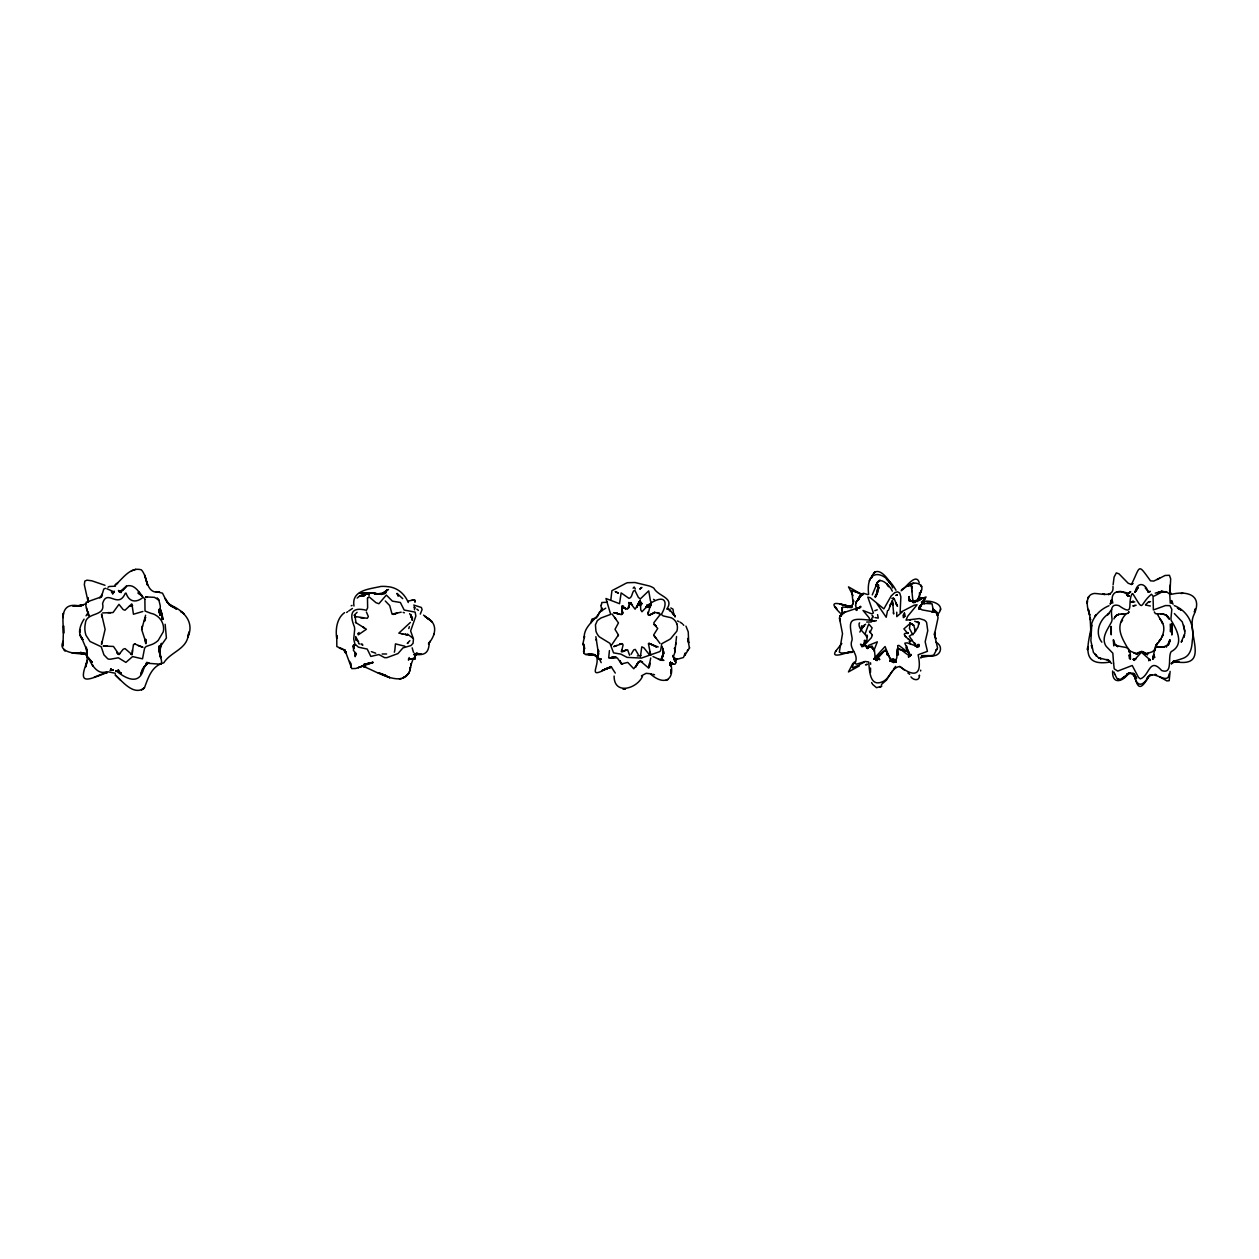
<?xml version="1.0" encoding="UTF-8"?>
<svg xmlns="http://www.w3.org/2000/svg" width="1259" height="1259" viewBox="0 0 1259 1259"><rect width="100%" height="100%" fill="white"/><g stroke="black" fill="none" stroke-linecap="round" stroke-linejoin="round"><path stroke-width="1.5" d="M1111.256 632.034L1111.256 626.589L1111.256 634.804L1111.272 626.589M892.474 600.244L893.701 613.967L893.323 612.771M1184.876 631.121L1182.295 621.899L1174.364 613.558M107.597 646.292L103.144 646.056L113.467 646.434L118.975 654.491L123.177 649.251L125.019 648.558L131.975 654.617L130.826 654.003L131.975 654.601L133.47 644.561L135.374 644.23L142.944 647.299L138.112 645.552M893.15 603.234L893.119 605.296M908.919 600.543L909.313 596.561L908.809 600.637L909.234 596.782L909.014 600.464L909.171 597.034L909.14 600.37L909.14 597.207L909.266 600.275L909.092 597.396L909.391 600.197L908.951 597.899L910.414 600.779L908.841 598.245L910.367 600.795L909.69 600.307L911.406 601.094L909.643 600.496L914.774 602.542L912.712 599.457L911.374 585.671L907.975 585.561L901.475 589.826M132.384 653.028L132.415 650.022M640.39 656.742L641.775 646.843L643.9 647.834L649.046 654.287M663.682 652.288L662.895 648.967L663.068 654.822L662.801 648.904L663.084 654.869L663.682 652.288L662.171 646.607M414.29 606.555L414.526 609.812M88.224 602.274L84.337 584.774L84.825 581.076L87.06 580.163L91.781 580.792L104.985 585.293M87.438 657.686L85.785 666.877L87.359 660.707C77.617 685.368 86.336 680.631 107.062 672.542M911.909 587.386L911.894 588.189L911.878 587.009M890.113 661.195L891.592 659.952L890.16 661.038L891.702 660.188L890.27 660.739L891.813 660.487L890.349 660.487L893.544 662.596L894.85 662.077L896.77 657.985L897.242 652.256L897.195 655.184C894.457 639.525 906.024 656.301 909.927 655.089L909.659 656.175L909.753 654.066L910.084 655.955L904.828 643.16L907.109 642.861L917.732 646.496L918.913 645.883L918.74 644.262L918.865 646.654L916.914 647.362L909.281 636.188L914.223 633.057L918.031 627.061L919.039 622.418L919.149 623.819L917.37 621.678L918.708 622.749L914.711 621.222M88.335 612.566L88.618 615.525L85.738 605.217L86.147 602.258L100.689 597.096L99.791 597.899L102.294 594.091L101.318 597.128L103.773 589.039L105.567 588.268M870.551 668.057L870.504 672.416M88.445 601.094L88.319 602.227L87.957 597.663L88.272 602.227M858.386 600.008L858.984 597.27L863.281 593.209L867.892 594.641M356.061 638.045L355.935 640.532M1170.65 629.232L1170.54 631.861L1170.272 624.086M145.603 615.258L141.653 629.5L145.477 641.177M858.386 599.819L858.433 598.639M622.528 613.81L622.576 612.85L621.317 614.66L614.187 612.645L620.01 614.282M920.659 670.968L920.707 670.166M609.419 650.588L608.695 657.938L615.525 657.151L611.024 657.528L617.351 657.969L621.505 663.918L627.785 662.407L633.765 668.781L638.581 661.982L637.101 664.264L639.541 661.337L642.531 661.935L640.453 661.054L648.747 668.183L650.714 658.032M414.998 602.369L414.715 600.102L413.644 599.866L407.932 601.157M101.743 641.602L101.538 644.451L105.126 629.358L101.57 614.062L101.806 616.941M1157.1 579.565L1165.079 575.473L1169.422 575.284L1170.681 578.825L1170.004 591.872L1171.248 594.358C1186.135 590.691 1203.478 594.295 1193.878 614.864C1185.459 632.018 1211.363 667.726 1175.749 661.809L1178.975 661.856L1173.231 662.25L1175.45 661.667L1171.342 663.351M356.029 622.796L354.849 615.289L355.542 617.618L355.368 616.847M1170.288 584.837L1170.004 591.872L1171.248 594.358L1170.445 593.445M142.11 627.108L141.921 629.453L142.472 625.786M919.479 592.753L919.589 600.071M1113.113 584.711L1114.105 577.078L1116.308 572.892L1118.968 573.821L1128.158 583.232L1131.463 584.444C1140.733 565.606 1137.475 562.993 1150.506 580.855L1153.811 581.06L1159.57 578.164M868.647 594.39C865.405 567.966 884.385 569.414 895.983 590.266M1170.256 603.155L1169.768 594.217L1166.511 591.683L1161.648 592.186L1154.125 596.121M674.824 659.952L683.448 657.513L685.242 653.028L684.754 655.498L689.444 648.07L687.682 638.439L688.736 642.956L688.248 631.892L685.95 626.132M1169.469 642.688L1169.737 639.84L1168.321 645.19L1170.13 639.997L1166.306 647.189M1112.972 586.379C1114.231 598.167 1101.184 593.477 1094.228 593.461C1084.141 594.846 1087.178 608.585 1089.759 615.163L1088.374 609.387L1090.577 620.12L1090.137 617.665L1090.955 633.859C1089.114 620.876 1097.691 610.489 1109.006 605.705M919.841 608.852L920.691 605.579L919.385 608.915L920.203 606.287L919.841 608.852L918.787 607.53L922.029 609.875L935.075 612.189L936.979 613.495L938.049 617.839L934.54 634.111L934.682 632.443L935.138 637.463L934.383 634.127L937.562 648.039L933.564 655.357L921.132 657.403M410.859 665.444L411.063 663.603C409.049 693.19 377.401 671.456 363.001 666.31L365.913 667.128L362.907 666.357M872.345 635.04L871.385 637.668L864.618 644.891M673.408 656.663L675.154 651.533L674.462 648.007L675.029 650.431L676.555 636.503M590.676 623.048L592.045 619.003L596.593 617.839M909.911 655.734L908.4 655.152M1169.092 673.943C1168.006 686.485 1152.095 667.475 1147.043 678.349L1148.161 677.169C1142.165 687.414 1136.185 686.69 1133.997 673.77L1136.547 678.192M159.972 614.974L160.302 606.02L158.87 600.071L154.432 597.333L145.918 596.908M1171.499 603.266L1171.625 600.574L1173.073 604.257M610.883 599.504L611.905 590.676L624.732 583.956A11.3 11.3 0 0 1 627.596 582.712L634.977 582.508L649.266 585.97A17.894 17.894 0 0 1 653.877 588.158C658.095 596.53 674.761 597.427 666.877 609.01M887.564 610.552L886.194 617.256L877.208 604.1M919.306 676.052L919.448 675.123C919.999 681.245 913.546 680.537 910.949 676.886M868.348 624.857L865.248 633.529M858.559 598.875L858.166 600.181L861.801 594.468L848.503 586.867L853.051 595.664M160.255 649.266L161.467 643.302L159.248 651.91L159.846 649.03L160.255 657.025L159.232 648.7L161.608 661.652L160.979 664.248L147.287 663.241L148.184 662.753L142.424 669.269L144.124 666.955C140.221 685.714 127.128 679.624 115.907 670.701L118.582 671.157L115.828 671.126L118.645 670.229L115.812 671.22L118.645 670.307M660.377 614.959L658.693 613.039L659.795 613.841L655.546 612.441L649.361 615.116L647.976 614.691L650.872 602.935L650.651 605.642M675.564 644.986L675.973 643.097M158.933 648.527L159.594 645.599L159.326 652.477M647.881 613.511L648.165 611.795M663.084 654.869L663.619 653.169L660.707 660.109L652.98 656.521M355.636 653.893L355.18 656.694L355.668 654.082M621.71 650.006L621.442 651.706L623.079 645.017L622.355 643.648L613.763 646.575M877.24 609.812L874.816 610.694M598.497 654.822L598.812 653.012M622.513 613.81L621.977 606.932L627.47 609.167L630.114 602.778L635.118 609.199L639.226 602.022L637.825 604.572L639.761 603.092M841.815 608.16L842.208 609.671L842.554 607.09L851.682 607.452L845.938 606.995L851.304 607.137L846.253 607.106L850.911 606.712L847.228 607.467L852.233 605.532L850.895 606.366L853.13 603.848M905.127 616.328L904.654 613.385M896.738 612.189L896.786 616.611L902.152 612M924.783 598.891L924.342 597.616L919.164 599.19L922.705 598.088L918.22 598.418M629.217 605.673L629.768 602.856M354.125 647.189L352.63 646.465L354.204 647.708L353.338 645.285L354.062 647.944L353.81 645.19L353.889 648.18L354.157 645.143L353.732 648.369L354.377 645.127L353.59 648.527L354.534 645.08L353.37 650.336L356.407 653.988L354.881 652.555L355.542 655.719M663.477 654.082L663.666 653.216M409.206 657.528L408.467 660.125C409.915 657.355 407.239 659.637 412.118 658.961L408.546 658.929L414.888 659.055L415.045 653.484L415.25 656.584L415.486 653.626L415.108 656.317L415.942 653.751L414.935 656.002L416.949 653.94L414.479 655.105L417.437 654.003L414.321 654.774L417.878 654.035L414.274 654.633L418.256 654.035L414.195 654.397C425.133 655.609 428.737 652.949 429.288 642.562C434.67 636.283 437.802 625.849 429.854 619.758L432.105 621.836L423.528 615.132M873.132 648.212L872.046 646.024L866.522 647.834M917.685 601.597L918.645 597.364M862.273 645.552C875.131 635.826 857.867 632.994 859.126 623.457L859.582 622.859M160.05 610.521L159.5 609.23L161.152 610.961L159.468 609.246L161.152 610.945L159.468 609.246L161.357 613.463L161.136 611.04L159.452 609.262L159.783 611.843L159.563 609.151L161.152 610.945L162.081 619.538L161.75 613.684L163.214 619.239M936.916 614.99C948.232 604.792 930.212 599.142 922.17 601.802M940.363 610.253L940.646 608.9M856.608 610.442L857.001 609.576M146.217 639.525L145.918 643.727M353.984 606.051C351.182 590.046 369.705 589.102 380.863 586.442A35.441 35.441 0 0 1 387.504 586.647C397.104 587.261 404.8 593.886 408.262 602.542M433.71 634.851L433.946 633.922M916.993 646.04L917.355 644.514M861.282 629.358L864.398 625.188L861.282 629.358L861.581 625.817M354.519 645.127L353.511 648.621L354.55 645.159M910.147 623.709L909.423 628.461L912.901 634.804M904.292 617.193L904.529 616.249M146.847 662.265L145.808 663.997M410.89 665.208L413.487 657.875M140.945 674.037L142.094 670.04L140.977 673.895M408.782 628.571L409.348 626.714M920.565 592.422L919.715 594.72L921.21 590.266L918.173 599.205M689.444 648.07L689.586 647.598M920.565 592.407C926.073 583.956 913.404 580.179 908.636 585.687L910.918 584.16L907.597 586.364M903.207 615.415L903.348 617.65M412.496 617.964L412.181 620.341L411.032 614.502M629.594 603.58L631.184 603.092M612.047 613.983L618.452 622.89L615.006 629.358L618.421 634.977L611.544 645.112M853.177 603.722L851.714 590.613L858.921 593.036M852.091 666.53L852.752 664.579L852.5 667.852L858.89 665.161M618.106 635.889L618.421 634.977M630.051 602.526L629.264 603.423L631.089 603.061L629.217 603.423M888.539 610.127L891.986 600.952M1111.65 600.512L1110.249 604.289L1111.256 600.087L1111.744 602.951M908.573 656.978L911.311 654.822L908.589 656.584L911.311 654.822L909.643 655.435M1125.782 614.187C1114.561 626.699 1121.58 637.479 1128.363 649.266M597.38 616.831L599.552 612.016L605.721 608.191M869.292 580.745L871.071 577.283M876.421 620.656L874.391 621.175L870.362 619.806M910.509 655.026L908.573 656.899L908.951 655.986M903.348 615.037L904.403 612.787M853.539 663.902L854.357 661.919M871.354 578.007C876.154 561.844 890.082 579.927 892.631 587.937M840.54 616.296L843.798 612.598L860.999 606.869L859.535 607.861L860.464 606.271L859.346 608.38M1137.082 589.338L1135.067 592.234C1137.176 581.422 1145.312 582.665 1148.239 592.076M638.203 604.32L636.739 607.452L639.147 602.258L637.888 604.635M921.069 604.918L919.227 608.978L919.369 606.665L919.542 608.9M631.105 654.287L633.718 649.912L635.244 649.408L638.25 654.538M923.791 600.716L921.966 604.178L924.452 599.221L922.831 603.911L922.501 601.204L924.09 603.675M1128.174 613.275L1128.867 611.937L1128.174 613.275C1123.343 614.88 1115.993 612.299 1113.916 618.956M877.791 592.186L875.241 597.458M84.101 619.145C80.12 625.031 77.161 633.639 82.638 639.603L81.379 637.306L86.666 649.738L86.257 647.079L87.296 656.427L92.269 662.376L88.476 658.158C91.86 664.846 97.478 675.265 106.732 671.661M420.286 614.109L422.095 609.561L421.34 607.452L413.707 605.044M863.517 646.449L865.342 640.343M923.964 600.307L922.469 602.967L924.012 600.244M160.806 645.946L166.408 638.03L165.149 624.291M922.328 603.092L923.886 600.37M859.85 632.049L862.415 627.155L865.625 624.244M414.888 659.055L414.683 653.342L415.36 658.189L413.881 659.291M870 632.616L872.125 627.926L868.726 623.913M633.12 588.221L634.19 586.993L635.323 588.882M873.746 650.903L877.334 641.854L868.568 645.395M86.053 615.808L88.099 612.645M892.694 670.48L886.525 680.017L881.442 684.487M357.147 598.104L359.334 596.262L364.984 595.318L362.419 595.68L366.825 593.556L369.217 594.799M872.251 594.877L876.799 583.987L875.902 585.97C878.389 574.088 889.594 585.042 892.316 591.148M919.589 608.522L926.073 596.955L914.003 601.802L918.582 599.866L912.523 601.314L915.356 602.243L913.483 601.771M112.775 593.839L114.349 591.321L112.68 593.713L114.364 591.51L112.46 593.398L114.317 591.651L111.39 591.887L113.987 591.856L106.889 588.756M852.988 663.273L848.44 671.944L859.472 665.806M1135.067 592.234L1138.057 587.481M409.883 640.642L407.286 643.443L408.404 642.562M908.51 656.537L910.949 654.35M893.528 669.127L895.637 666.389M1121.486 621.789L1122.587 620.199M659.401 615.557L653.877 622.686L654.098 624.527L657.733 628.414L653.689 634.882L660.046 643.538M1111.618 609.561L1107.605 614.848L1108.849 613.621C1099.516 619.444 1094.417 632.931 1101.861 642.184M1182.343 640.548L1181.21 642.169L1184.971 633.104L1183.775 625.44M861.801 594.468L856.592 601.346L855.538 605.327M865.043 641.586L864.304 642.641L865.075 641.571M354.047 615.368L357.084 612.315M1138.089 587.906L1134.941 591.856M1150.002 674.981C1142.369 686.91 1138.23 693.803 1134.044 673.644L1135.744 678.255L1132.392 674.053L1133.194 674.194L1130.692 673.219M1171.499 663.886L1172.759 662.25M124.263 588.158L126.514 586.143L122.107 590.849L126.514 586.112C133.564 583.657 138.506 591.085 141.937 595.932L138.002 592.973L142.283 595.743M383.995 594.106L385.852 591.777M867.168 646.717L867.593 648.542L867.042 646.796L871.228 647.205L874.423 650.006L875.335 659.307L877.665 658.378L885.423 649.754L891.986 661.542L890.443 660.22M841.83 643.491L835.614 651.296L836.118 650.525C829.461 659.653 847.134 652.382 849.778 652.068L846.929 652.729L853.681 651.359M621.741 607.184L622.623 606.303L621.694 607.106L625.723 608.789L623.709 607.515M120.455 680.049L115.12 674.855C122.328 681.339 134.084 696.542 144.47 687.682C148.468 677.248 151.631 666.011 163.812 662.816C170.248 652.319 185.325 649.707 188 636.786C194.988 621.191 182.413 609.513 169.005 604.54L176.528 609.088L169.147 604.462L165.181 598.513L167.777 603.092L172.577 606.869L166.723 601.613M1145.47 604.745L1148.523 601.959L1150.553 601.676M143.117 689.161L144.47 687.682L141.559 690.105M908.919 656.049L910.54 655.042M1148.727 660.707L1149.923 659.433L1148.696 660.424L1150.018 659.622L1148.633 659.936L1150.159 659.952L1141.425 652.272L1134.501 659.889L1136.137 658.567L1133.179 659.386L1134.406 660.22L1133.226 659.228L1134.359 660.44M414.888 655.262L416.871 653.138L414.888 655.105L417.233 653.248L414.825 654.932L418.208 653.563L414.494 654.412L418.46 653.673L414.368 654.271L420.317 653.846L418.523 654.003M1145.013 654.239L1152.394 651.737L1154.865 649.487L1154.424 650.872L1157.43 643.097L1156.454 644.828C1163.08 637.794 1167.439 626.793 1159.696 618.531M124.153 588.283L119.306 592.013L121.415 591.101L119.023 591.525L121.194 591.714L118.755 591.101L121.116 592.029L118.645 590.912L121.069 592.297L118.535 590.644L121.053 592.485L118.503 590.455L121.069 592.533M642.515 676.319C636.944 688.878 613.951 695.44 614.109 676.052M365.063 594.704L366.039 594.091L363.41 596.325M1154.298 650.604L1155.101 649.801L1153.826 650.934M120.203 653.264L118.975 654.491L116.788 652.43L117.858 654.113M357.635 633.812L359.083 632.49M901.161 590.786C905.284 588.299 916.174 571.948 919.259 582.728M405.791 676.162L407.066 674.997L404.359 677.137M874.832 596.498L876.17 595.271M876.705 659.244L875.335 659.307L877.665 658.378M410.387 622.434L398.835 633.135L407.648 634.866M873.762 658.929L885.077 646.512L890.318 659.732M115.23 584.963L117.732 582.98L115.246 585.057C122.611 578.888 130.228 566.519 141.338 569.823C148.232 576.968 145.131 593.855 159.625 592.155L156.195 591.667L162.505 593.162L166.723 601.597M891.199 659.464L893.056 658.693L895.306 660.629M346.697 612.472L347.626 611.685M1130.598 591.573L1128.3 593.54L1130.598 592.076L1128.064 593.115L1121.077 591.525L1116.686 591.903M131.487 604.178L124.987 610.237L123.162 609.561L118.975 604.367L113.042 612.551L102.561 612.944M896.329 659.496L894.645 660.204L896.329 661.904M647.724 605.894L646.197 606.948L648.306 605.768L650.478 606.523L648.291 605.784L646.213 607.121L647.944 605.705L646.245 607.279L648.086 605.532L646.308 607.373L649.062 604.241L641.948 611.764L640.752 609.86L640.375 601.944L642.043 603.502M352.457 608.475L348.774 610.945M622.182 606.775L623.724 606.334L621.977 606.051M641.413 675.878L646.119 673.329L651.721 673.864M909.989 623.614L903.883 628.886L907.786 633.45L908.258 632.71L907.471 633.308C897.95 632.49 913.641 642.814 908.117 638.801M650.573 674.053C663.934 686.029 675.501 680.332 670.465 662.376L670.528 665.681L670.559 662.439L670.48 665.586L670.717 662.517L670.323 665.208L670.984 662.643L670.276 665.051L671.157 662.722L670.244 664.909L671.456 662.879L670.213 664.752L671.692 663.021L670.197 664.61L672.086 663.257L670.197 664.406L672.243 663.351L670.213 664.359L674.997 664.217L675.863 662.785L674.588 658.174L675.485 661.258L675.217 658.441L675.406 661.054L675.91 658.693L675.202 660.645L677.074 658.992M1171.437 663.603L1173.073 662.407M874.549 659.008L883.739 651.218L885.549 651.296M881.867 686.029L876.579 687.713L872.503 684.314M358.28 634.882L366.4 629.232L355.353 622.308M1154.991 657.135L1152.662 658.662L1154.346 655.876L1152.709 658.961L1155.211 647.22L1164.685 646.827L1163.096 647.189L1167.88 644.923M112.145 592.958L114.317 591.651M344.573 612.629C336.735 618.263 335.35 629.563 336.735 638.565L336.735 635.354L336.83 646.528L343.377 649.565M86.163 603.722L79.726 605.847L83.267 605.028L72.928 606.24L78.703 605.862C58.748 601.944 63.28 621.128 63.627 633.261L63.548 625.802L62.966 645.71L63.17 641.492C53.759 658.268 105.221 653.075 78.074 652.917L85.88 654.271M622.166 651.879L627.596 649.77L629.61 655.262M1172.853 661.542L1174.804 660.755C1170.004 662.439 1182.972 658.677 1184.703 657.591C1190.762 654.475 1191.943 647 1192.257 640.831C1195.011 625.959 1188.622 611.26 1174.285 605.595M132.604 605.579L129.331 606.224M623.819 650.919L625.833 649.849M1133.179 601.157L1131.4 602.085L1134.737 601.865M859.614 664.516L864.319 662.14M1148.523 601.959L1149.593 601.55M895.794 595.35L897.305 595.177M875.886 659.81L879.427 658.772L878.278 658.3L879.522 659.48L876.815 657.67M876.626 658.095L874.926 658.913L878.341 658.488L876.736 657.827L873.809 658.85L878.326 658.536L876.736 657.843L873.715 658.913L876.736 657.827L873.652 659.039M912.35 583.499L910.855 584.207L913.672 583.232M667.821 679.703L665.917 680.442M899.414 649.534L909.25 652.099M94.252 677.122L102.908 673.754M649.235 606.649L650.226 606.193L647.441 606.759L646.638 604.997M388.512 589.511L381.43 594.468L383.491 592.91L377.008 593.996L381.32 594.075L367.864 592.8M351.198 605.799L352.095 605.422M875.351 658.189L873.793 658.819L876.736 657.827M913.342 602.557L917.858 600.685L913.263 602.573M142.865 611.481L133.438 614.235L131.959 604.147M910.115 655.986L905.976 647.787M131.455 570.909L135.736 569.304M622.166 663.886L622.969 663.587M613.873 646.544L616.721 645.505M632.474 604.808L628.634 602.463M110.005 670.37L113.216 669.961L110.572 669.489L113.216 670.103L110.65 669.269L113.184 670.26L110.666 669.174M615.289 673.077L611.37 667.05L602.29 670.37L611.465 666.955L602.148 670.48L607.168 668.356C585.341 680.442 601.361 664.296 595.963 655.703L600.464 660.157M366.18 664.122L363.41 664.988L366.227 664.075M611.386 667.05L607.31 668.277L611.418 667.018L610.41 666.53M660.802 660.251L663.682 660.314L660.802 660.251L662.423 657.198L661.416 659.889L658.536 659.26M363.804 664.579L373.073 662.47L355.778 668.482L351.78 668.623L344.746 649.613L345.517 652.886L343.723 649.707L346.131 652.178L342.133 648.558M1147.201 653.736L1148.287 653.437L1144.919 653.61L1147.358 654.255L1141.63 651.281L1137.034 653.956L1128.851 650.557M907.975 585.561L909.376 585.183M367.439 663.918L370.713 663.037L367.549 663.698M893.292 660.582L891.655 661.447L893.292 660.582L895.983 662.092L894.142 660.786L895.055 661.321M871.496 618.374L872.959 617.634L872.267 615.195L872.833 616.58M931.676 655.86L932.998 655.609L921.918 655.624M401.165 612.173L392.068 614.14L389.692 605.548L385.27 600.984M891.828 598.324L894.268 598.938L897.478 606.319L896.801 604.509M920.817 658.048L921.73 656.112M613.605 612.818L617.398 613.589M365.236 593.241L363.725 593.556L369.217 592.816L366.668 592.989M932.4 655.782C940.3 656.427 944.045 646.465 936.082 642.247M1135.02 605.406L1132.848 605.988L1136.137 605.233M147.319 663.43L149.254 663.052M637.337 655.955L640.941 655.435M630.271 603.58L631.514 603.407M1181.005 593.508L1183.004 593.241M877.318 658.772L875.131 658.567L877.932 659.574M875.131 658.567L876.5 658.394M418.618 653.767L414.368 654.271L420.962 653.925M386.592 653.988L382.107 653.988M366.778 593.178L361.695 593.477L366.983 593.587L365.299 594.641L366.825 593.556L363.442 593.351L366.873 593.367L363.568 593.43M624.102 689.035L625.471 688.941L622.78 688.909M363.961 664.437L373.01 662.313L364.166 664.343M850.329 652.193L852.233 652.335L841.39 653.059L839.312 652.146L842.507 633.702L839.485 618.185L839.895 616.123L843.955 612.677L841.468 614.203L840.682 616.343L842.743 612.031L842.082 614.124L841.815 608.191M414.195 654.176L420.742 653.925M363.363 593.335L361.601 593.398M1155.211 593.131L1162.151 591.242L1166.243 592.06L1165.33 591.588M607.373 602.258L601.849 602.51L601.424 604.761M594.138 654.381L585.592 654.523L583.767 653.248M911.941 640.217L909.234 641.413L910.65 644.403M927.049 601.991L930.826 602.022M1135.933 653.72L1139.489 652.256L1137.034 653.956L1133.84 653.043M1162.639 614.062L1165.787 614.911L1169.233 618.924C1167.187 612.771 1160.326 614.298 1155.4 613.621L1154.283 611.89M71.747 652.729L82.465 653.295M1160.546 613.873L1161.805 613.951M359.57 593.241L363.442 593.713M115.419 673.266L108.085 671.818M107.944 612.614L110.572 612.803M77.79 652.933L85.832 654.255L87.453 657.89L87.343 656.726M670.827 607.955L672.983 609.136L673.833 615.242L669.631 609.482M658.205 646.906L648.401 643.522L650.62 654.79M618.468 592.91L615.226 591.588L618.358 593.288M402.03 633.985L402.691 634.048M922.217 603.266L932.085 603.832L933.249 610.599L932.856 608.38L933.69 610.489L932.699 608.601L937.121 612.346L937.735 615.305L937.467 613.196M356.376 616.69L367.25 618.311L368.368 616.595L366.385 611.968M1145.958 605.107L1150.333 606.004M922.044 603.266L924.798 603.58L921.446 602.29M1132.329 673.14L1133.635 673.313M585.797 654.412L593.76 654.664L587.89 654.428L593.634 654.837L596.687 656.348L593.996 654.79L597.159 657.245L598.67 650.761L597.883 653.563L598.23 649.644L598.135 651.438L595.853 636.645M866.696 622.056L871.448 621.962L870.882 619.633M375.717 653.201L371.374 651.643M849.353 606.445L839.973 604.1L852.201 606.932C842.554 604.965 824.315 597.6 840.351 613.243M1129.213 658.205L1130.425 658.961C1130.661 643.727 1126.144 649.266 1115.364 644.938L1113.334 639.887L1113.774 645.883M899.87 666.499C891.529 667.176 889.783 679.356 881.819 682.016C869.387 686.91 869.528 669.583 868.694 661.951L865.012 661.479L856.529 664.17L854.987 663.336C859.724 653.783 848.204 649.109 851.997 640.327A8.719 8.719 0 0 0 852.013 637.51C848.582 619.806 849.196 617.76 869.654 620.152L869.198 617.886L863.029 610.473L871.496 613.778L873.416 613.007L867.813 597.096L870.315 597.757L883.865 608.868L891.136 596.026L894.756 592.643L897.494 591.809L899.681 592.989L900.862 596.86L900.122 612.488L914.239 605.17L917.071 604.776L907.66 616.328L906.039 620.168L919.4 618.562L924.405 620.136A7.57 7.57 0 0 1 926.593 622.481L927.757 630.759L925.16 641.791L927.442 651.328L918.126 654.774C922.155 673.77 916.017 678.743 899.87 666.499L904.261 669.977M115.45 586.19L109.234 586.489A5.083 5.083 0 0 0 107.991 587.261M614.675 612.708L617.256 613.196M360.279 617.665L363.631 618.326M864.319 645.033L867.231 646.685M1110.249 662.045C1079.671 667.018 1088.201 644.687 1091.726 624.842L1090.892 640.847L1093.426 652.461L1098.477 657.78L1108.864 660.377L1110.438 661.841L1106.929 659.417L1111.587 663.446M909.659 620.01L910.462 620.199M405.902 634.505L405.115 634.3L407.224 634.945M1129.118 595.995L1127.151 595.491L1129.103 595.995C1121.785 588.567 1109.085 590.219 1112.83 602.998M852.154 590.282L862.384 594.468M82.26 653.264L85.785 654.239M358.532 643.585L360.168 644.057M403.179 612.441L404.375 612.787M653.122 674.32L654.554 674.808M404.8 646.197L395.452 643.884L394.87 649.738A18.004 18.004 0 0 1 394.35 652.209M918.519 599.048L920.408 599.709L918.236 598.843L919.212 600.512M874.974 617.587L878.278 618.106L877.586 614.612M903.175 650.368L901.381 649.691L902.498 650.116M677.452 620.97L678.869 621.568M875.792 660.015L877.13 660.613M1155.101 674.226L1156.533 674.934M877.791 657.654L879.522 659.653M653.547 599.347L654.538 599.851M648.904 605.799L650.415 606.602M402.723 598.654L397.152 593.54L398.3 596.121L397.136 593.43M867.844 648.039L866.318 647.205L867.75 648.306L867.042 646.796L869.166 647.016L860.511 644.199L862.085 646.906L861.738 645.568M622.166 606.633L625.692 608.711L621.962 606.35M362.702 645.19L361.9 644.702M411.772 617.004L409.584 613.668M680.159 622.214L682.284 623.661M1159.838 676.949L1166.81 680.883L1169.186 680.726L1170.115 671.377M864.351 640.8L865.311 642.263L864.65 644.34L864.508 640.264M407.428 634.017L412.511 637.904M414.227 607.216L415.281 607.955M909.848 623L913.719 625.267L912.35 624.244L913.735 625.298L915.466 631.326L914.585 628.902M906.087 650.934L898.989 645.442L897.683 645.568L898.407 654.979M907.896 672.983L909.706 674.352M416.839 609.136L418.429 610.395M1165.787 614.911L1169.233 618.924M145.918 596.719L146.799 597.474M361.774 643.711L362.671 644.876M909.454 639.902L910.839 641.146M1148.334 591.667L1145.249 587.953M915.482 643.916L914.506 642.861M905.819 636.724L904.717 635.543M894.142 659.386L896.125 661.573L895.133 660.471M886.367 579.046L890.837 584.113L888.712 581.579M142.078 595.932L138.411 591.84L141.842 595.979M669.127 609.765L669.914 611.166M656.065 638.36L654.113 635.952M614.691 617.461L615.761 618.798M683.102 624.464L683.763 625.33M1161.679 621.757L1162.608 623.504L1157.414 614.219M640.139 600.181L640.469 605.909M356.864 640.091L358.689 642.31L355.668 636.519M675.123 616.611L673.172 613.102L673.833 615.242M1133.824 673.707L1136.531 678.16M159.153 611.811L160.884 614.597L159.216 611.764L159.972 615.195L159.295 609.86L159.814 615.258L159.736 609.608L159.783 615.242M869.45 631.137L872.377 635.134M349.593 661.384L351.23 664.154M630.523 603.234L631.027 604.068M601.188 662.643L600.197 660.582M411.614 617.964L411.457 616.784L412.086 618.798L411.158 616.469M411.819 617.964L411.315 617.02M871.621 682.551L872.046 683.464M597.978 649.707L598.544 651.045M672.762 655.483L674.934 660.833L673.471 656.836M887.186 654.302L887.674 655.42L886.761 653.311M600.763 605.359L602.211 610.678L601.912 607.987C598.214 619.129 583.893 624.495 584.16 637.746L584.569 636.472L583.153 642.641L584.648 648.637L583.971 646.323L583.751 653.232M1114.75 674.399L1114.498 673.596L1116.906 678.381L1120.069 679.577L1130.157 673.046L1129.15 673.187L1131.306 673.549L1129.292 672.967L1126.506 674.399L1129.024 672.951C1122.21 682.551 1111.949 684.471 1112.626 670.984M907.912 650.573L906.669 645.993M909.25 653.736L909.974 655.797M413.471 652.304L412.149 647.834M856.608 608.868L855.553 605.437M86.336 607.892L87.579 611.811M158.76 646.386L159.122 647.645M1113.995 672.038L1114.199 672.825M675.516 661.416L675.705 662.612M145.462 641.177L145.005 639.147L145.619 643.365M1113.9 642.609L1113.491 639.824M870.52 662.785L870.677 664.264M911.957 590.062L912.051 591.651M676.823 623.866A10.764 10.764 0 0 0 671.377 617.807L663.147 615.903L661.368 614.408C668.309 602.526 665.665 594.327 651.769 602.479L650.462 600.921L648.715 590.864L640.343 598.906L638.376 597.427L634.866 590.329C631.798 590.581 632.805 597.584 629.044 598.403L621.143 592.91L619.538 603.691L605.972 598.513L610.678 614.376L600.921 618.012L597.333 620.593L595.444 624.873L595.948 631.184A14.778 14.778 0 0 0 599.347 636.849L609.938 643.333L613.558 652.854L620.734 654.082L627.124 657.387L641.366 658.095L659.732 651.627A3.195 3.195 0 0 0 660.755 649.801L661.746 643.727L667.113 640.784A24.818 24.818 0 0 0 670.638 638.722L676.807 631.2A11.063 11.063 0 0 0 676.807 623.866M367.486 598.182L367.628 607.877L366.416 610.3C351.135 606.397 349.184 614.077 354.377 626.793A16.005 16.005 0 0 1 354.676 629.421L353.716 639.005L354.833 643.931L358.453 647.189L367.219 649.062L370.838 656.427L378.896 654.554L384.609 657.67L386.859 657.67L397.986 653.563L402.974 647.897L410.969 645.552L413.078 643.318L413.44 638.895L410.623 630.964L415.863 615.997L415.14 612.126L404.186 610.033L400.362 602.479L392.383 601.141L386.356 595.066L378.896 603.722L375.985 602.699L369.013 596.782L367.486 598.182M1113.57 663.068L1114.215 668.812L1117.74 671.094L1132.219 665.492L1138.514 677.436L1140.386 678.869C1149.75 675.627 1149.278 656.679 1161.664 670.528C1173.309 674.777 1167.423 657.229 1171.153 651.658C1184.64 644.624 1176.976 629.862 1171.2 620.435A9.002 9.002 0 0 1 1170.964 618.279L1171.814 609.356L1169.941 605.658L1165.535 605.548L1153.37 609.97L1153.055 596.136L1151.418 594.232C1138.703 605.091 1144.651 613.117 1132.801 593.634L1132.077 593.807C1126.915 603.124 1135.256 617.225 1118.968 605.658C1108.974 602.494 1111.713 614.093 1112.075 619.79A9.505 9.505 0 0 1 1111.555 621.804C1108.077 628.855 1101.499 636.566 1105.276 644.828A9.081 9.081 0 0 0 1106.803 646.984L1112.83 653.201L1113.57 663.068M1171.909 623.787L1171.83 634.741L1171.909 623.787M144.879 599.205L145.021 611.056L151.033 613.385A13.503 13.503 0 0 1 154.731 614.597L157.029 615.997A16.713 16.713 0 0 1 160.003 618.783A15.438 15.438 0 0 1 163.591 628.178A14.762 14.762 0 0 1 163.261 631.845L158.193 640.453A20.742 20.742 0 0 1 155.046 642.877L153.928 643.522A17.61 17.61 0 0 1 150.482 644.954L146.374 646.402A4.17 4.17 0 0 0 144.47 648.747L142.519 658.835L132.573 656.584L125.884 662.407L118.362 657.796L110.761 659.134A4.989 4.989 0 0 1 107.723 658.756L103.915 654.822L101.239 646.764L90.019 641.476L86.053 635.433A22.253 22.253 0 0 1 85.376 633.072A21.907 21.907 0 0 1 84.888 627.045A23.449 23.449 0 0 1 85.376 623.362C86.257 611.622 105.63 617.225 102.577 603.659C107.062 587.874 118.157 609.844 125.286 593.241L126.057 593.131C128.953 602.101 136.35 603.266 143.337 597.128L144.879 599.205M597.411 655.719L597.396 657.229L598.072 653.673L597.285 657.308L597.411 655.719M79.726 629.626L79.679 632.38L79.758 629.673M583.641 650.793L583.625 652.068L583.987 649.314L583.641 650.793M650.494 604.052L650.557 605.548L650.462 604.194M597.852 653.61L597.789 655.341L597.868 653.689M670.622 662.47L670.48 665.586L670.622 662.47M598.135 651.548L598.041 653.39L598.182 651.564M63.343 613.306L63.092 617.602L63.406 613.353M649.644 663.084L649.439 666.546L649.644 663.084M1087.383 600.984L1087.241 603.266L1087.383 600.984M675.564 658.567L675.406 661.054L675.564 658.567M650.573 603.816L650.289 605.5L650.604 603.706M662.722 654.806L662.47 657.119L662.832 654.869M670.717 662.517L670.386 665.35L670.842 662.564M1087.776 646.78L1087.414 649.66L1087.807 646.78M584.333 646.26L583.956 649.093L584.333 646.26M1090.577 633.891L1090.247 636.251L1090.577 633.891M410.403 667.097L409.836 670.827L410.403 667.097M842.114 608.38L841.941 609.624L842.114 608.38M867.325 636.188L867.121 637.337L867.388 636.204M188.929 632.223L188 636.786L188.929 632.223M1184.467 635.04L1184.074 636.96L1184.467 635.04M878.53 585.089L875.934 596.483L879.018 587.229L876.327 595.114L878.53 585.089M1195.043 609.246L1194.382 612.173L1195.106 609.23M1153.779 654.869L1152.756 659.244L1153.842 654.948M662.926 654.932L662.407 656.962L663.005 654.963M650.761 603.218L650.132 605.516L650.793 603.14M145.525 617.382L144.533 621.159L145.525 617.382M629.201 605.689L628.603 607.908L629.201 605.689M920.109 605.831L919.149 608.994L920.109 605.831M650.856 602.982L650.053 605.5L650.872 602.935M1156.266 644.639L1155.526 646.764L1156.36 644.718M890.68 604.037L889.94 606.051L890.664 604.084M876.783 583.893L875.949 586.033L877.791 582.051L876.799 583.877M1088.626 596.75L1087.839 598.765L1088.705 596.813M856.592 601.346L855.884 603.14L856.576 601.424M872.44 575.394L871.37 578.007L872.44 575.473M639.289 601.771L638.156 604.462L639.289 601.771M920.974 605.201L919.92 607.688L920.974 605.201M1162.828 635.15L1162.01 636.944L1162.907 635.166M858.245 598.576L857.804 599.504L858.245 598.654M863.186 626.069L862.667 627.171L863.186 626.069M856.923 609.34L856.183 610.347L856.986 609.498M637.007 664.469L635.685 667.065L638.581 661.982L637.007 664.469M921.336 604.824L919.936 607.562L921.336 604.824M663.068 654.995L662.218 656.616L663.131 654.979M429.288 642.562L428.469 643.947L430.153 641.256L429.288 642.546M1160.94 638.596L1159.964 640.217L1161.018 638.628M409.144 672.337L408.231 673.785L409.175 672.4M638.911 602.856L637.825 604.572L638.911 602.856M1159.838 640.154L1158.784 641.76L1159.932 640.202M147.744 662.58L144.423 666.609L147.744 662.58M861.723 594.437L860.196 596.168L861.707 594.563M936.523 649.487L935.893 650.384L936.665 649.487M638.659 662.014L637.164 664.028L639.603 661.321L638.722 661.966M366.039 593.886L365.44 594.689L366.857 593.603L366.054 593.886M1096.243 614.675L1094.795 616.532L1096.243 614.675M860.086 596.168L859.126 597.364L860.039 596.231M648.448 605.075L646.481 607.452L648.448 605.075M146.233 664.689L144.344 666.924L146.233 664.689M841.61 614.266L839.973 616.139L841.61 614.266M638.785 603.045L637.621 604.226L638.738 603.108M1122.619 678.491L1128.835 673.439L1122.619 678.491M1116.702 615.21L1115.222 616.674L1116.702 615.21M385.899 590.927L383.68 593.083L387.174 590.109L383.523 592.879L387.158 590.109L385.899 590.927M875.367 571.901L873.793 573.317L875.367 571.901M640.815 588.252L639.777 589.149L641.885 587.418L640.815 588.252M146.296 664.783L144.407 666.373L146.296 664.783M671.944 663.163L670.197 664.61L671.944 663.163M688.232 649.801L687.272 650.588L688.295 649.801M385.883 591.179L383.602 592.926L385.883 591.179M1132.77 583.562L1131.479 584.491L1132.754 583.594M891.64 660.062L890.16 661.038L891.64 660.062M654.586 612.283L651.737 613.999L654.586 612.283M404.281 677.043L402.786 677.94L404.281 677.043M881.19 686.485L879.821 687.225L881.19 686.501M879.947 580.305L879.018 580.808L879.994 580.352M845.481 611.748L843.892 612.598L845.544 611.795M867.294 664.359L865.515 664.783L867.309 664.359M1118.81 614.298L1116.812 615.273L1118.81 614.298M651.926 613.857L649.392 615.1L651.926 613.857M857.348 608.207L856.026 608.821L858.591 607.814L857.348 608.207M397.466 612.881L394.822 614.014L397.466 612.881M672.385 663.446L670.213 664.359L672.385 663.446M1159.744 591.903L1157.336 592.895L1162.12 591.305L1159.744 591.903M923.02 597.883L919.18 599.284L923.02 597.883M876.736 659.417L875.902 659.763L876.736 659.433M650.274 606.146L648.354 606.917L650.274 606.146M362.891 665.869L358.123 667.695L362.954 665.869M1152.158 674.918L1150.175 675.595L1152.205 674.981M401.165 678.554L399.559 679.089L401.165 678.554M609.498 667.412L607.31 668.088L609.498 667.412M1150.222 591.447L1148.287 592.029L1150.222 591.447M621.348 643.648L619.963 644.026L621.348 643.648M385.789 592.737L381.288 593.949L385.789 592.737M1133.289 601.503L1131.369 602.022L1133.32 601.566M917.465 600.543L913.877 601.283L917.465 600.543M107.157 672.526L105.205 673.014L107.157 672.526M615.682 656.868L610.379 658.095L615.682 656.868M1110.139 594.091L1108.298 594.516L1110.139 594.091M897.321 594.972L896.518 595.145L897.321 594.972M672.762 663.682L670.26 664.201L672.762 663.682M362.025 595.806L359.492 596.325L362.025 595.806M83.031 605.091L79.175 605.784L82.952 605.154M413.644 599.866L412.071 600.118L413.644 599.882M672.904 663.761L670.276 664.154L672.904 663.761M82.905 605.217L78.971 605.768L82.905 605.217M615.525 657.151L610.709 657.827L615.446 657.324M369.076 592.69L367.864 592.832L371.72 592.942L369.076 592.69M393.831 614.266L392.839 614.345L393.784 614.282M118.598 670.858L115.844 671.047L118.598 670.858M1122.194 613.888L1121.344 613.936L1123.059 613.888L1122.194 613.888M1162.12 647.173L1160.452 647.252L1162.246 647.283M877.318 660.078L875.745 660.141L877.318 660.078M870.882 647.142L868.71 647.126L870.835 647.252M1158.579 646.969L1157.084 646.953L1158.689 647.063M135.358 644.23L134.288 644.183L135.374 644.23M673.455 664.122L670.307 663.949L673.455 664.122M376.96 593.697L374.458 593.556L379.227 594.138L376.96 593.697M1104.82 594.405L1102.774 594.154L1104.82 594.405M363.41 593.666L359.507 593.178L363.41 593.666M381.367 594.264L379.164 593.933L381.367 594.264M593.634 654.837L588.693 654.066L593.681 654.869M935.012 612.22L931.66 611.606L935.012 612.22M374.364 593.414L371.641 592.879L374.364 593.414M146.988 596.892L145.792 596.656L146.957 596.892M601.11 659.071L598.623 658.567L601.11 659.071M377.008 593.949L374.348 593.304L377.008 593.949M669.473 609.561L667.459 609.041L669.473 609.561M917.717 646.496L914.852 645.741L917.732 646.496M341.236 648.59L339.3 648.007L341.268 648.668M83.346 653.279L80.497 652.382L86.336 654.35L83.346 653.279M862.761 594.689L860.196 593.807L862.73 594.689M1118.936 679.514L1117.866 679.152L1118.936 679.514M386.544 675.847L378.188 672.699L386.544 675.847M874.454 621.191L869.969 619.633L874.391 621.175M910.965 623.803L910.005 622.937L912.366 624.322L910.965 623.803M595.932 655.64L593.792 654.853L595.916 655.687M862.651 594.626L859.96 593.618L862.62 594.641M658.599 613.117L657.214 612.598L658.536 613.164M651.265 644.215L649.093 643.365L651.265 644.215M389.676 677.657L380.785 673.549L389.739 677.735M935.28 611.15L934.084 610.599L935.217 611.134M1129.15 596.168L1127.01 595.161L1129.15 596.168M598.67 658.488L597.773 658.048L598.67 658.488M1100.885 658.772L1098.682 657.654L1100.759 658.866M1150.333 660.424L1148.601 659.559L1150.333 660.424M1181.43 610.19L1177.37 608.034L1181.414 610.206M656.537 647.016L651.186 644.183L656.537 647.016M364.339 627.8L362.749 626.951L364.339 627.8M1147.453 654.664L1143.691 652.319L1147.453 654.664M429.98 619.79L427.273 618.09L429.964 619.853M895.637 660.77L894.771 660.22L895.637 660.77M426.124 617.146L424.755 616.281L426.077 617.13M427.462 618.043L426.785 617.602L429.807 619.963L427.462 618.043M369.107 594.736L367.848 593.902L369.107 594.736M121.242 673.203L118.598 671.472L121.242 673.203M1117.724 646.575L1115.364 644.938L1117.724 646.575M184.207 613.857L180.635 611.37L184.207 613.857M655.876 625.739L654.192 624.495L655.829 625.739M621.521 663.902L619.9 660.865L621.521 663.902M879.49 659.323L878.278 658.3L879.49 659.323M354.267 647.299L353.181 646.402L354.283 647.504M894.268 598.938L893.182 597.994L894.252 598.954M641.791 603.832L640.784 602.872L641.697 603.974M87.186 655.593L85.832 654.145L87.076 655.703M158.744 600.134L157.155 598.182L158.744 600.134M64.98 650.809L63.879 649.408L64.98 650.809M888.728 586.552L886.619 583.861L888.712 586.6M1172.239 602.62L1171.09 601.11L1172.223 602.636M1096.605 656.175L1095.204 654.271L1096.573 656.238M82.811 639.525L81.174 637.306L82.811 639.525M836.731 608.884L835.079 606.586L836.684 608.931M873.054 648.952L872.393 648.007L873.054 648.952M93.213 666.09L92.316 664.783L93.213 666.09M867.75 648.306L866.853 646.906L867.671 648.432M81.3 637.259L79.994 635.008L81.3 637.259M1130.425 658.961L1129.543 657.434L1130.393 659.039M597.144 657.261L596.672 656.395L597.144 657.261M937.861 615.446L936.932 613.495L937.861 615.446M415.092 600.999L414.699 600.134L415.061 600.999M911.815 586.678L911.359 585.671L911.815 586.678M1129.339 652.083L1128.741 650.761L1129.339 652.083M161.073 610.93L160.68 610.048L161.026 610.945M896.676 604.887L895.92 602.967L896.676 604.887M640.611 602.605L640.296 601.802L640.406 605.878L640.296 601.534L640.563 602.542M921.604 586.631L921.132 585.388L921.604 586.631M674.981 616.658L674.383 615.022L674.981 616.658M674.682 660.55L673.565 657.292L674.682 660.55M583.83 646.197L583.436 645.017L583.83 646.197M935.846 638.643L935.484 637.51L935.83 638.628M161.734 613.574L160.979 611.26L161.75 613.621M583.578 644.954L583.232 643.805L583.578 644.954M1092.12 647.881L1091.427 645.599L1092.12 647.881M650.683 654.948L649.597 651.375L650.683 654.948M147.523 585.073L144.675 575.064L147.476 585.073M621.804 608.726L622.654 612.991L621.789 608.664M160.129 610.41L159.909 609.498L160.082 610.458M160.759 657.528L159.547 652.854L160.743 657.528M650.62 605.61L650.352 604.525L650.62 605.61M1169.926 592.029L1169.548 590.502L1170.303 593.618L1169.926 592.029M640.469 602.384L640.076 600.716L640.438 602.306M88.618 615.525L87.941 612.047L88.602 615.525M909.517 600.15L909.029 597.632L909.391 600.197M162.6 619.397L161.687 613.825L162.6 619.397M1129.591 657.324L1129.229 655.089L1129.591 657.324M675.029 650.431L674.682 648.086L674.871 650.321M596.42 640.186L596.294 639.289L596.373 640.202M356.045 639.053L355.919 638.03L356.029 639.084M839.847 620.53L839.627 618.185L839.8 620.482M675.154 651.533L675.044 650.447L675.154 651.533M853.46 600.464L853.492 601.912L853.46 600.464M350.993 666.892L350.899 665.208L350.978 666.955M867.026 636.377L866.963 635.26L867.026 636.377M671.22 673.345L671.078 669.583L671.22 673.329M86.824 654.428L86.666 649.974L86.824 654.428M670.591 665.759L670.465 662.376L670.591 665.759M63.139 645.615L62.997 641.461L63.139 645.615"/></g></svg>
